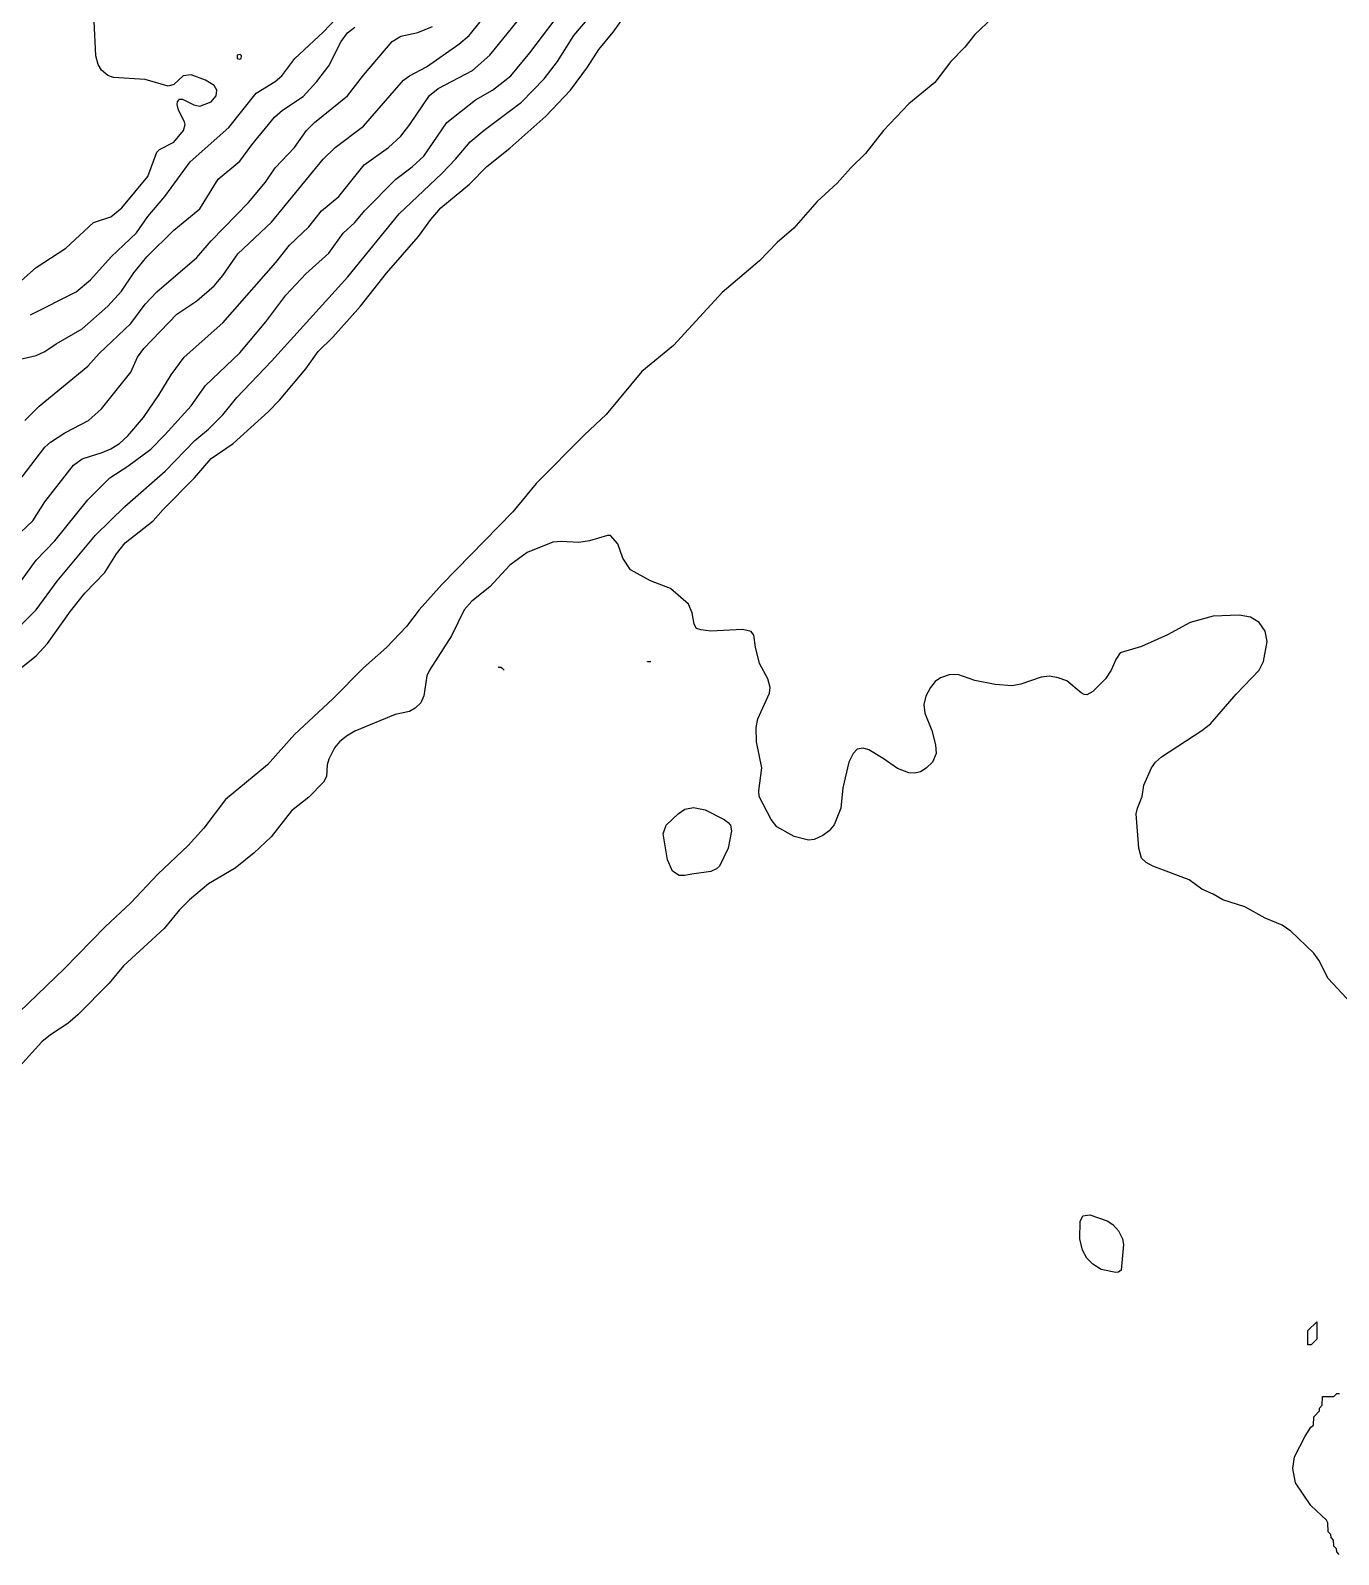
# Model space of a CAD drawing. Extents: x 474277 to 475042, y 254928 to 255625.
# Drawn here: x 474510.19 to 474545.12, y 255411.73 to 255452.43 of the extents above; entities that cross this region are included whole.
import ezdxf

# ---------------------------------------------------------------- set-up
doc = ezdxf.new("R2010")
doc.units = 0
doc.header["$MEASUREMENT"] = 0
doc.layers.add('BaseMapV2_DTM_export_MonNov09090547073261 — entities', color=1, linetype='CONTINUOUS')

msp = doc.modelspace()

# ---------------------------------------------------------------- linework, layer by layer
at = {"layer": 'BaseMapV2_DTM_export_MonNov09090547073261 — entities', "color": 15, "linetype": 'Continuous', "true_color": 0xb7484b}
for points in [[(474508.818, 255435.425, 84.75), (474510.339, 255436.96, 84.75), (474510.899, 255437.725, 84.75), (474511.928, 255438.952, 84.75), (474512.709, 255439.719, 84.75), (474513.79, 255440.663, 84.75), (474514.577, 255441.483, 84.75), (474514.94, 255441.789, 84.75), (474515.323, 255442.168, 84.75), (474515.698, 255442.633, 84.75), (474516.627, 255443.599, 84.75), (474518.664, 255445.853, 84.75), (474520.031, 255447.54, 84.75), (474521.171, 255448.613, 84.75), (474521.544, 255448.997, 84.75), (474521.927, 255449.457, 84.75), (474522.301, 255449.774, 84.75), (474523.298, 255450.521, 84.75), (474523.909, 255451.144, 84.75), (474524.267, 255451.604, 84.75), (474524.698, 255452.294, 84.75), (474525.667, 255453.444, 84.75)], [(474536.351, 255453.214, 85), (474535.412, 255452.328, 85), (474535.138, 255451.987, 85), (474534.77, 255451.604, 85), (474534.339, 255451.043, 85), (474533.649, 255450.477, 85), (474532.972, 255449.764, 85), (474532.487, 255449.15, 85), (474532.093, 255448.767, 85), (474531.732, 255448.356, 85), (474531.195, 255447.869, 85), (474530.578, 255447.157, 85), (474530.131, 255446.773, 85), (474529.662, 255446.281, 85), (474528.665, 255445.431, 85), (474527.361, 255444.016, 85), (474526.519, 255443.323, 85), (474525.561, 255442.173, 85), (474524.984, 255441.635, 85), (474523.694, 255440.332, 85), (474523.068, 255439.574, 85), (474521.184, 255437.649, 85), (474520.571, 255436.959, 85), (474520.231, 255436.514, 85), (474519.694, 255435.953, 85), (474519.08, 255435.407, 85), (474518.264, 255434.582, 85), (474517.24, 255433.632, 85), (474516.515, 255432.818, 85), (474515.4, 255431.898, 85), (474514.818, 255431.131, 85), (474514.397, 255430.671, 85), (474513.594, 255429.904, 85), (474512.87, 255429.136, 85), (474512.18, 255428.497, 85), (474511.085, 255427.374, 85), (474509.419, 255425.765, 85)], [(474509.593, 255440.026, 84), (474510.569, 255441.305, 84), (474510.723, 255441.44, 84), (474511.106, 255441.691, 84), (474511.736, 255442.019, 84), (474512.086, 255442.326, 84), (474512.87, 255443.31, 84), (474513.049, 255443.706, 84), (474513.213, 255443.936, 84), (474514.096, 255444.859, 84), (474514.633, 255445.212, 84), (474515.093, 255445.613, 84), (474515.323, 255445.889, 84), (474515.728, 255446.467, 84), (474516.623, 255447.31, 84), (474518.007, 255448.995, 84), (474518.33, 255449.304, 84), (474519.08, 255449.881, 84), (474520.154, 255451.106, 84), (474520.307, 255451.225, 84), (474520.767, 255451.463, 84), (474521.633, 255452.064, 84), (474521.904, 255452.294, 84), (474522.456, 255452.984, 84)], [(474509.602, 255438.722, 84.25), (474510.255, 255439.336, 84.25), (474510.569, 255439.845, 84.25), (474511.336, 255440.821, 84.25), (474511.566, 255440.993, 84.25), (474512.103, 255441.159, 84.25), (474512.333, 255441.262, 84.25), (474512.567, 255441.406, 84.25), (474512.793, 255441.607, 84.25), (474513.207, 255442.096, 84.25), (474513.629, 255442.709, 84.25), (474513.943, 255443.24, 84.25), (474514.295, 255443.706, 84.25), (474515.322, 255444.626, 84.25), (474516.745, 255446.237, 84.25), (474517.106, 255446.697, 84.25), (474517.624, 255447.189, 84.25), (474517.96, 255447.617, 84.25), (474518.425, 255448, 84.25), (474519.098, 255448.844, 84.25), (474519.748, 255449.304, 84.25), (474520.079, 255449.61, 84.25), (474520.321, 255449.917, 84.25), (474520.844, 255450.697, 84.25), (474521.074, 255450.883, 84.25), (474521.994, 255451.363, 84.25), (474522.454, 255451.771, 84.25), (474523.681, 255453.295, 84.25)], [(474509.719, 255437.419, 84.5), (474510.339, 255438.284, 84.5), (474510.836, 255438.799, 84.5), (474511.719, 255439.895, 84.5), (474512.31, 255440.486, 84.5), (474512.793, 255440.795, 84.5), (474513.4, 255441.253, 84.5), (474513.781, 255441.636, 84.5), (474514.48, 255442.412, 84.5), (474514.863, 255442.948, 84.5), (474515.783, 255443.825, 84.5), (474516.473, 255444.653, 84.5), (474517.01, 255445.361, 84.5), (474517.547, 255445.935, 84.5), (474518.16, 255446.488, 84.5), (474518.544, 255447.016, 84.5), (474518.85, 255447.305, 84.5), (474519.111, 255447.617, 84.5), (474519.944, 255448.46, 84.5), (474520.384, 255448.79, 84.5), (474520.696, 255449.074, 84.5), (474521.304, 255449.973, 84.5), (474522.071, 255450.576, 84.5), (474522.531, 255450.839, 84.5), (474523.018, 255451.22, 84.5), (474523.525, 255451.834, 84.5), (474524.514, 255453.137, 84.5)], [(474509.863, 255435.348, 85), (474510.339, 255435.732, 85), (474510.646, 255436.06, 85), (474511.259, 255436.924, 85), (474511.643, 255437.408, 85), (474512.178, 255437.955, 85), (474512.486, 255438.456, 85), (474512.716, 255438.751, 85), (474513.468, 255439.336, 85), (474513.732, 255439.642, 85), (474514.573, 255440.486, 85), (474515.017, 255440.998, 85), (474515.599, 255441.406, 85), (474516.55, 255442.259, 85), (474516.839, 255442.556, 85), (474517.539, 255443.399, 85), (474517.873, 255443.86, 85), (474518.26, 255444.243, 85), (474519.004, 255445.066, 85), (474519.694, 255445.947, 85), (474520.554, 255446.927, 85), (474520.879, 255447.387, 85), (474521.151, 255447.698, 85), (474521.917, 255448.332, 85), (474522.377, 255448.796, 85), (474522.991, 255449.288, 85), (474523.95, 255450.147, 85), (474524.609, 255450.837, 85), (474525.063, 255451.45, 85), (474525.368, 255451.927, 85), (474525.751, 255452.388, 85), (474526.211, 255453.038, 85)], [(474509.705, 255445.546, 83), (474510.339, 255446.106, 83), (474511.132, 255446.62, 83), (474511.873, 255447.304, 83), (474512.333, 255447.453, 83), (474512.632, 255447.693, 83), (474513.323, 255448.537, 83), (474513.56, 255449.18, 83), (474513.636, 255449.255, 83), (474514.02, 255449.448, 83), (474514.28, 255449.764, 83), (474514.318, 255449.917, 83), (474514.301, 255449.994, 83), (474514.14, 255450.3, 83), (474514.103, 255450.454, 83), (474514.116, 255450.53, 83), (474514.173, 255450.594, 83), (474514.25, 255450.594, 83), (474514.556, 255450.442, 83), (474514.71, 255450.415, 83), (474515.017, 255450.526, 83), (474515.151, 255450.684, 83), (474515.169, 255450.837, 83), (474515.093, 255450.963, 83), (474514.863, 255451.103, 83), (474514.48, 255451.251, 83), (474514.263, 255451.22, 83), (474514.02, 255450.986, 83), (474513.866, 255450.941, 83), (474513.253, 255451.119, 83), (474512.41, 255451.178, 83), (474512.256, 255451.234, 83), (474512.089, 255451.374, 83), (474512, 255451.527, 83), (474511.938, 255451.757, 83), (474511.891, 255452.677, 83)], [(474509.879, 255443.649, 83.5), (474510.339, 255443.748, 83.5), (474510.569, 255443.856, 83.5), (474510.876, 255444.067, 83.5), (474511.566, 255444.462, 83.5), (474512.256, 255445.068, 83.5), (474512.622, 255445.47, 83.5), (474512.946, 255445.959, 83.5), (474513.299, 255446.39, 83.5), (474514.02, 255447.095, 83.5), (474514.71, 255447.673, 83.5), (474515.202, 255448.46, 83.5), (474515.783, 255448.938, 83.5), (474516.099, 255449.38, 83.5), (474516.703, 255450.118, 83.5), (474516.923, 255450.3, 83.5), (474517.47, 255450.672, 83.5), (474517.84, 255451.067, 83.5), (474518.16, 255451.488, 83.5), (474518.487, 255452.141, 83.5), (474518.655, 255452.371, 83.5), (474518.85, 255452.518, 83.5)], [(474510.042, 255442.019, 83.75), (474510.424, 255442.403, 83.75), (474511.719, 255443.469, 83.75), (474512.026, 255443.806, 83.75), (474512.87, 255444.606, 83.75), (474513.253, 255445.126, 83.75), (474513.56, 255445.454, 83.75), (474514.633, 255446.365, 83.75), (474515.017, 255446.814, 83.75), (474516.013, 255447.838, 83.75), (474516.463, 255448.383, 83.75), (474516.728, 255448.767, 83.75), (474517.238, 255449.304, 83.75), (474517.559, 255449.764, 83.75), (474517.777, 255449.978, 83.75), (474518.656, 255450.684, 83.75), (474519.08, 255451.242, 83.75), (474519.851, 255452.141, 83.75), (474520.077, 255452.279, 83.75), (474520.537, 255452.376, 83.75), (474520.921, 255452.539, 83.75)], [(474510.186, 255444.839, 83.25), (474511.413, 255445.455, 83.25), (474511.796, 255445.774, 83.25), (474512.34, 255446.39, 83.25), (474513.023, 255447.025, 83.25), (474513.327, 255447.463, 83.25), (474513.773, 255448, 83.25), (474514.453, 255448.92, 83.25), (474515.484, 255449.84, 83.25), (474516.213, 255450.76, 83.25), (474516.728, 255451.067, 83.25), (474516.898, 255451.22, 83.25), (474517.249, 255451.681, 83.25), (474518.007, 255452.387, 83.25), (474518.354, 255452.754, 83.25)], [(474515.783, 255451.662, 83), (474515.815, 255451.681, 83), (474515.822, 255451.757, 83), (474515.783, 255451.787, 83), (474515.707, 255451.772, 83), (474515.705, 255451.681, 83), (474515.783, 255451.662, 83)], [(474545.455, 255426.454, 84.75), (474544.844, 255427.115, 84.75), (474544.591, 255427.604, 84.75), (474544.46, 255427.792, 84.75), (474543.847, 255428.38, 84.75), (474543.617, 255428.539, 84.75), (474543.157, 255428.727, 84.75), (474542.62, 255429.026, 84.75), (474542.034, 255429.214, 84.75), (474541.774, 255429.368, 84.75), (474541.47, 255429.5, 84.75), (474541.132, 255429.751, 84.75), (474540.166, 255430.115, 84.75), (474539.986, 255430.211, 84.75), (474539.86, 255430.332, 84.75), (474539.79, 255430.595, 84.75), (474539.719, 255431.515, 84.75), (474539.752, 255431.668, 84.75), (474539.881, 255431.975, 84.75), (474539.924, 255432.281, 84.75), (474540.126, 255432.742, 84.75), (474540.232, 255432.895, 84.75), (474540.396, 255433.037, 84.75), (474541.47, 255433.737, 84.75), (474541.7, 255433.916, 84.75), (474542.39, 255434.712, 84.75), (474542.998, 255435.348, 84.75), (474543.12, 255435.579, 84.75), (474543.219, 255436.115, 84.75), (474543.157, 255436.389, 84.75), (474543.003, 255436.619, 84.75), (474542.773, 255436.767, 84.75), (474542.467, 255436.814, 84.75), (474541.777, 255436.791, 84.75), (474541.163, 255436.618, 84.75), (474540.55, 255436.293, 84.75), (474539.86, 255435.983, 84.75), (474539.285, 255435.809, 84.75), (474539.17, 255435.632, 84.75), (474539.049, 255435.348, 84.75), (474538.894, 255435.118, 84.75), (474538.556, 255434.779, 84.75), (474538.403, 255434.694, 84.75), (474538.326, 255434.697, 84.75), (474538.249, 255434.743, 84.75), (474537.866, 255435.06, 84.75), (474537.636, 255435.146, 84.75), (474537.406, 255435.187, 84.75), (474537.176, 255435.164, 84.75), (474536.639, 255434.977, 84.75), (474536.409, 255434.931, 84.75), (474535.949, 255434.97, 84.75), (474535.412, 255435.075, 84.75), (474534.952, 255435.231, 84.75), (474534.722, 255435.226, 84.75), (474534.492, 255435.148, 84.75), (474534.346, 255435.042, 84.75), (474534.22, 255434.888, 84.75), (474534.103, 255434.658, 84.75), (474534.043, 255434.428, 84.75), (474534.077, 255434.198, 84.75), (474534.258, 255433.738, 84.75), (474534.362, 255433.355, 84.75), (474534.375, 255433.125, 84.75), (474534.282, 255432.895, 84.75), (474534.109, 255432.73, 84.75), (474533.956, 255432.638, 84.75), (474533.802, 255432.597, 84.75), (474533.649, 255432.604, 84.75), (474533.342, 255432.72, 84.75), (474532.959, 255432.993, 84.75), (474532.575, 255433.218, 84.75), (474532.422, 255433.268, 84.75), (474532.269, 255433.238, 84.75), (474532.155, 255433.125, 84.75), (474532.04, 255432.895, 84.75), (474531.886, 255432.205, 84.75), (474531.83, 255431.668, 84.75), (474531.655, 255431.22, 84.75), (474531.52, 255431.055, 84.75), (474531.349, 255430.93, 84.75), (474531.119, 255430.827, 84.75), (474530.965, 255430.81, 84.75), (474530.582, 255430.906, 84.75), (474530.122, 255431.168, 84.75), (474529.969, 255431.361, 84.75), (474529.646, 255431.975, 84.75), (474529.638, 255432.128, 84.75), (474529.718, 255432.742, 84.75), (474529.576, 255433.432, 84.75), (474529.565, 255433.815, 84.75), (474529.611, 255434.045, 84.75), (474529.922, 255434.735, 84.75), (474529.946, 255434.888, 84.75), (474529.883, 255435.118, 84.75), (474529.662, 255435.524, 84.75), (474529.551, 255435.962, 84.75), (474529.508, 255436.283, 84.75), (474529.432, 255436.386, 84.75), (474529.202, 255436.438, 84.75), (474528.358, 255436.391, 84.75), (474528.092, 255436.422, 84.75), (474527.975, 255436.465, 84.75), (474527.917, 255436.575, 84.75), (474527.864, 255436.882, 84.75), (474527.766, 255437.112, 84.75), (474527.285, 255437.532, 84.75), (474526.748, 255437.739, 84.75), (474526.213, 255438.032, 84.75), (474526.011, 255438.339, 84.75), (474525.874, 255438.722, 84.75), (474525.675, 255438.944, 84.75), (474525.598, 255438.948, 84.75), (474525.122, 255438.799, 84.75), (474524.831, 255438.755, 84.75), (474524.371, 255438.786, 84.75), (474524.141, 255438.768, 84.75), (474523.451, 255438.495, 84.75), (474522.991, 255438.15, 84.75), (474522.454, 255437.573, 84.75), (474521.972, 255437.189, 84.75), (474521.773, 255436.959, 84.75), (474521.433, 255436.269, 84.75), (474520.841, 255435.348, 84.75), (474520.777, 255435.195, 84.75), (474520.691, 255434.664, 84.75), (474520.614, 255434.479, 84.75), (474520.461, 255434.336, 84.75), (474520.307, 255434.249, 84.75), (474519.924, 255434.167, 84.75), (474518.85, 255433.718, 84.75), (474518.625, 255433.585, 84.75), (474518.439, 255433.432, 84.75), (474518.31, 255433.278, 84.75), (474518.155, 255432.972, 84.75), (474518.112, 255432.818, 84.75), (474518.093, 255432.511, 84.75), (474518.011, 255432.358, 84.75), (474517.624, 255431.961, 84.75), (474517.164, 255431.591, 84.75), (474516.62, 255430.901, 84.75), (474516.167, 255430.471, 84.75), (474515.656, 255430.058, 84.75), (474514.94, 255429.642, 84.75), (474514.435, 255429.214, 84.75), (474514.173, 255428.95, 84.75), (474513.763, 255428.448, 84.75), (474512.67, 255427.451, 84.75), (474512.288, 255426.991, 84.75), (474511.454, 255426.147, 84.75), (474511.189, 255425.917, 84.75), (474510.723, 255425.614, 84.75), (474510.493, 255425.427, 84.75), (474509.189, 255424.001, 84.75)], [(474522.84, 255435.348, 84.75), (474522.761, 255435.417, 84.75), (474522.68, 255435.425, 84.75), (474522.761, 255435.43, 84.75), (474522.84, 255435.348, 84.75)], [(474526.756, 255435.579, 84.75), (474526.671, 255435.571, 84.75), (474526.663, 255435.579, 84.75), (474526.671, 255435.583, 84.75), (474526.756, 255435.579, 84.75)], [(474527.852, 255429.904, 84.75), (474527.668, 255429.864, 84.75), (474527.515, 255429.87, 84.75), (474527.334, 255429.981, 84.75), (474527.199, 255430.288, 84.75), (474527.088, 255430.978, 84.75), (474527.167, 255431.208, 84.75), (474527.487, 255431.515, 84.75), (474527.668, 255431.641, 84.75), (474527.898, 255431.683, 84.75), (474528.205, 255431.617, 84.75), (474528.714, 255431.361, 84.75), (474528.825, 255431.285, 84.75), (474528.88, 255431.208, 84.75), (474528.907, 255431.055, 84.75), (474528.823, 255430.595, 84.75), (474528.588, 255430.119, 84.75), (474528.512, 255430.048, 84.75), (474528.358, 255429.975, 84.75), (474527.852, 255429.904, 84.75)], [(474539.314, 255419.323, 84.75), (474539.246, 255419.272, 84.75), (474539.17, 255419.26, 84.75), (474538.786, 255419.347, 84.75), (474538.556, 255419.484, 84.75), (474538.403, 255419.648, 84.75), (474538.285, 255419.86, 84.75), (474538.211, 255420.167, 84.75), (474538.217, 255420.627, 84.75), (474538.291, 255420.78, 84.75), (474538.479, 255420.8, 84.75), (474538.94, 255420.641, 84.75), (474539.093, 255420.546, 84.75), (474539.246, 255420.378, 84.75), (474539.35, 255420.167, 84.75), (474539.378, 255420.013, 84.75), (474539.314, 255419.323, 84.75)], [(474544.387, 255417.33, 84.75), (474544.305, 255417.33, 84.75), (474544.304, 255417.713, 84.75), (474544.537, 255417.946, 84.75), (474544.541, 255417.483, 84.75), (474544.387, 255417.33, 84.75)], [(474545.142, 255411.732, 84.75), (474545.074, 255411.801, 84.75), (474545.066, 255411.886, 84.75), (474544.997, 255411.954, 84.75), (474544.989, 255412.116, 84.75), (474544.92, 255412.184, 84.75), (474544.912, 255412.269, 84.75), (474544.844, 255412.338, 84.75), (474544.839, 255412.576, 84.75), (474544.801, 255412.652, 84.75), (474544.384, 255413.045, 84.75), (474543.97, 255413.649, 84.75), (474543.898, 255414.033, 84.75), (474543.941, 255414.339, 84.75), (474544.23, 255414.895, 84.75), (474544.384, 255415.132, 84.75), (474544.456, 255415.183, 84.75), (474544.458, 255415.413, 84.75), (474544.609, 255415.566, 84.75), (474544.611, 255415.643, 84.75), (474544.686, 255415.719, 84.75), (474544.69, 255415.952, 84.75), (474544.997, 255415.954, 84.75), (474545.074, 255416.028, 84.75), (474545.15, 255416.031, 84.75)]]:
    msp.add_polyline3d(points, dxfattribs=at)

doc.saveas('drawing.dxf')
